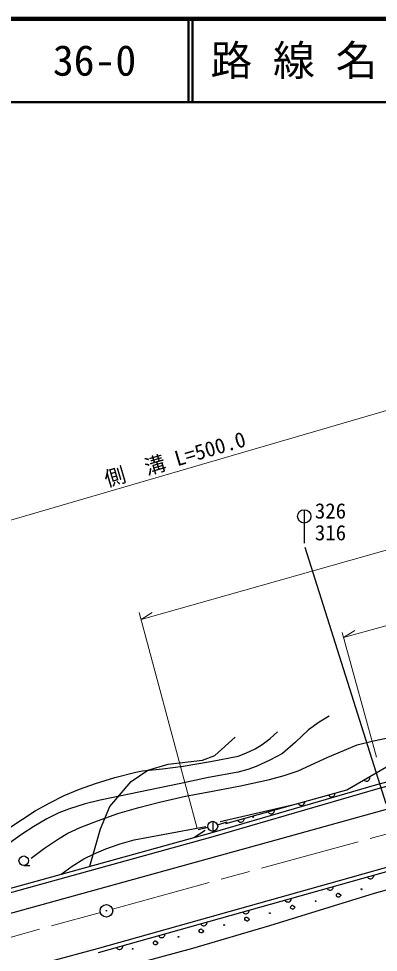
# Model space of a CAD drawing. Units: millimetres, scale not verified. Extents: x 40000 to 680000, y 20000 to 380000.
# Drawn here: x 157430 to 200466, y 268131 to 380000 of the extents above; entities that cross this region are included whole.
import ezdxf
from ezdxf.enums import TextEntityAlignment as Align

# ---------------------------------------------------------------- set-up
doc = ezdxf.new("R2010")
doc.units = ezdxf.units.MM
doc.header["$LTSCALE"] = 1000
doc.linetypes.add('CHAIN', pattern=[18.5, 12, -1.5, 3.5, -1.5])
for name, color, linetype, lineweight in [('M-BGD', 7, 'Continuous', 25), ('M-BMK', 2, 'CHAIN', 13), ('M-BMK-SRVR', 3, 'Continuous', 25), ('M-STR-HTXT', 7, 'Continuous', 13), ('M-STR-STRC', 7, 'Continuous', 25), ('M-TTL', 2, 'Continuous', 140), ('M-TTL-LINE', 7, 'Continuous', 50)]:
    doc.layers.add(name, color=color, linetype=linetype, lineweight=lineweight)
doc.layers.add('M-TTL-TXT', color=7, linetype='Continuous')
doc.styles.add('ＭＳ ゴシック', font='')
doc.styles.get('ＭＳ ゴシック').set_extended_font_data('MS Gothic')

msp = doc.modelspace()

# ---------------------------------------------------------------- linework, layer by layer
at = {"layer": 'M-BGD'}
for p, q in [((180921, 291726), (183335, 293927)), ((200295, 288223), (219565, 293477)), ((200431, 287742), (219698, 292995)), ((175312, 290661), (179430, 291158)), ((179430, 291158), (180921, 291726)), ((170910, 288602), (172898, 289951)), ((172898, 289951), (175312, 290661)), ((196705, 287598), (201462, 290366)), ((198738, 288781), (198814, 288714)), ((198814, 288714), (198896, 288669)), ((198896, 288669), (199005, 288640)), ((199005, 288640), (199098, 288639)), ((199098, 288639), (199198, 288659)), ((199198, 288659), (199308, 288724)), ((199308, 288724), (199375, 288800)), ((199375, 288800), (199420, 288881)), ((199420, 288881), (199449, 288991)), ((199450, 289084), (199429, 289183)), ((199449, 288991), (199450, 289084)), ((168354, 285620), (170910, 288602)), ((180564, 282475), (200295, 288223)), ((180700, 281994), (200431, 287742)), ((182222, 283551), (196705, 287598)), ((194510, 286984), (194566, 286900)), ((194566, 286900), (194634, 286836)), ((194634, 286836), (194733, 286781)), ((194733, 286781), (194823, 286756)), ((194823, 286756), (194924, 286751)), ((194924, 286751), (195047, 286785)), ((195047, 286785), (195131, 286842)), ((195131, 286842), (195195, 286910)), ((195195, 286910), (195250, 287008)), ((195250, 287008), (195275, 287098)), ((195275, 287098), (195280, 287199)), ((197086, 277113), (234053, 287423)), ((197221, 276631), (234185, 286941)), ((167218, 282922), (168354, 285620)), ((181536, 283820), (190870, 285967)), ((190889, 285972), (190945, 285888)), ((190945, 285888), (191013, 285824)), ((191013, 285824), (191112, 285769)), ((191112, 285769), (191202, 285744)), ((191202, 285744), (191303, 285739)), ((191303, 285739), (191426, 285774)), ((191426, 285774), (191510, 285830)), ((191510, 285830), (191574, 285898)), ((191574, 285898), (191629, 285997)), ((191629, 285997), (191654, 286086)), ((191654, 286086), (191659, 286188)), ((184412, 284063), (184417, 284164)), ((187268, 284961), (187324, 284877)), ((187324, 284877), (187392, 284813)), ((187392, 284813), (187491, 284757)), ((187491, 284757), (187581, 284732)), ((187581, 284732), (187682, 284727)), ((187682, 284727), (187805, 284762)), ((187805, 284762), (187889, 284818)), ((187889, 284818), (187953, 284886)), ((187953, 284886), (188009, 284985)), ((188009, 284985), (188033, 285075)), ((188033, 285075), (188038, 285176)), ((180062, 283090), (178894, 282815)), ((180646, 283827), (180646, 282627)), ((181218, 283408), (182363, 283769)), ((183647, 283949), (183703, 283865)), ((183703, 283865), (183771, 283801)), ((183771, 283801), (183870, 283745)), ((183870, 283745), (183960, 283721)), ((183960, 283721), (184061, 283716)), ((184061, 283716), (184184, 283750)), ((184184, 283750), (184268, 283807)), ((184268, 283807), (184332, 283874)), ((184332, 283874), (184388, 283973)), ((184388, 283973), (184412, 284063)), ((165579, 278340), (180564, 282475)), ((165711, 277858), (180700, 281994)), ((165961, 278445), (167218, 282922)), ((178407, 281880), (179737, 282773)), ((143738, 272338), (165579, 278340)), ((143872, 271856), (165711, 277858)), ((158032, 278536), (158782, 278536)), ((166862, 268583), (197086, 277113)), ((166994, 268101), (197221, 276631)), ((199146, 277168), (199203, 277084)), ((199203, 277084), (199270, 277020)), ((199270, 277020), (199369, 276965)), ((199369, 276965), (199459, 276940)), ((199459, 276940), (199560, 276935)), ((199560, 276935), (199683, 276969)), ((199683, 276969), (199767, 277026)), ((199767, 277026), (199831, 277094)), ((199831, 277094), (199887, 277192)), ((199887, 277192), (199912, 277282)), ((199912, 277282), (199917, 277383)), ((194317, 275812), (194374, 275728)), ((194374, 275728), (194442, 275664)), ((194442, 275664), (194541, 275609)), ((194541, 275609), (194631, 275584)), ((194631, 275584), (194732, 275580)), ((194732, 275580), (194855, 275614)), ((194855, 275614), (194939, 275671)), ((194939, 275671), (195003, 275739)), ((195003, 275739), (195058, 275838)), ((195058, 275838), (195082, 275928)), ((195082, 275928), (195087, 276029)), ((195534, 275145), (195602, 275204)), ((195602, 275204), (195684, 275205)), ((195684, 275205), (195794, 275099)), ((189279, 274390), (189336, 274306)), ((189336, 274306), (189404, 274242)), ((189404, 274242), (189503, 274187)), ((189503, 274187), (189593, 274163)), ((189593, 274163), (189694, 274158)), ((189694, 274158), (189817, 274193)), ((189817, 274193), (189901, 274250)), ((189901, 274250), (189965, 274317)), ((189965, 274317), (190020, 274416)), ((190020, 274416), (190045, 274506)), ((190045, 274506), (190049, 274607)), ((195452, 274907), (195458, 275043)), ((195511, 274798), (195452, 274907)), ((195458, 275043), (195534, 275145)), ((195586, 274787), (195511, 274798)), ((195672, 274737), (195586, 274787)), ((195766, 274730), (195672, 274737)), ((195877, 274821), (195766, 274730)), ((195794, 275099), (195882, 275081)), ((195965, 274958), (195877, 274821)), ((195882, 275081), (195931, 275052)), ((195931, 275052), (195965, 274958)), ((184242, 272968), (184298, 272884)), ((184927, 272896), (184982, 272994)), ((184982, 272994), (185007, 273084)), ((185007, 273084), (185012, 273185)), ((189978, 273480), (189984, 273616)), ((190037, 273372), (189978, 273480)), ((189984, 273616), (190060, 273719)), ((190112, 273360), (190037, 273372)), ((190060, 273719), (190128, 273778)), ((190198, 273310), (190112, 273360)), ((190128, 273778), (190210, 273779)), ((190292, 273304), (190198, 273310)), ((190210, 273779), (190320, 273673)), ((190403, 273395), (190292, 273304)), ((190320, 273673), (190408, 273654)), ((190491, 273531), (190403, 273395)), ((190408, 273654), (190456, 273626)), ((190456, 273626), (190491, 273531)), ((184298, 272884), (184366, 272821)), ((184366, 272821), (184465, 272765)), ((184465, 272765), (184555, 272741)), ((184504, 272054), (184510, 272190)), ((184563, 271945), (184504, 272054)), ((184510, 272190), (184586, 272292)), ((184555, 272741), (184656, 272736)), ((184638, 271934), (184563, 271945)), ((184586, 272292), (184653, 272351)), ((184724, 271884), (184638, 271934)), ((184653, 272351), (184736, 272352)), ((184656, 272736), (184779, 272771)), ((184818, 271878), (184724, 271884)), ((184736, 272352), (184846, 272247)), ((184779, 272771), (184863, 272828)), ((184929, 271968), (184818, 271878)), ((184846, 272247), (184934, 272228)), ((184863, 272828), (184927, 272896)), ((185017, 272105), (184929, 271968)), ((184934, 272228), (184982, 272199)), ((184982, 272199), (185017, 272105)), ((179030, 270628), (179035, 270763)), ((179035, 270763), (179112, 270866)), ((179112, 270866), (179179, 270925)), ((179179, 270925), (179262, 270926)), ((179204, 271546), (179261, 271463)), ((179261, 271463), (179329, 271399)), ((179262, 270926), (179372, 270820)), ((179329, 271399), (179427, 271343)), ((179372, 270820), (179460, 270802)), ((179427, 271343), (179517, 271319)), ((179460, 270802), (179508, 270773)), ((179508, 270773), (179543, 270679)), ((179517, 271319), (179618, 271314)), ((179618, 271314), (179742, 271349)), ((179742, 271349), (179825, 271406)), ((179825, 271406), (179889, 271474)), ((179889, 271474), (179945, 271573)), ((179945, 271573), (179969, 271663)), ((179969, 271663), (179974, 271764)), ((174166, 270125), (174223, 270041)), ((174223, 270041), (174291, 269977)), ((174291, 269977), (174389, 269922)), ((174389, 269922), (174479, 269897)), ((174479, 269897), (174581, 269892)), ((174581, 269892), (174704, 269927)), ((174704, 269927), (174787, 269984)), ((174787, 269984), (174851, 270052)), ((174851, 270052), (174907, 270151)), ((174907, 270151), (174931, 270241)), ((174931, 270241), (174936, 270342)), ((179089, 270519), (179030, 270628)), ((179164, 270508), (179089, 270519)), ((179249, 270458), (179164, 270508)), ((179344, 270451), (179249, 270458)), ((179455, 270542), (179344, 270451)), ((179543, 270679), (179455, 270542)), ((137614, 260774), (166862, 268583)), ((169128, 268703), (169185, 268619)), ((169185, 268619), (169253, 268555)), ((169253, 268555), (169352, 268500)), ((169352, 268500), (169442, 268475)), ((169543, 268471), (169666, 268505)), ((169666, 268505), (169750, 268562)), ((169750, 268562), (169814, 268630)), ((169814, 268630), (169869, 268729)), ((169869, 268729), (169893, 268819)), ((169893, 268819), (169898, 268920)), ((173555, 269201), (173561, 269337)), ((173615, 269093), (173555, 269201)), ((173561, 269337), (173638, 269440)), ((173690, 269081), (173615, 269093)), ((173638, 269440), (173705, 269499)), ((173775, 269031), (173690, 269081)), ((173705, 269499), (173788, 269499)), ((173870, 269025), (173775, 269031)), ((173788, 269499), (173898, 269394)), ((173981, 269116), (173870, 269025)), ((173898, 269394), (173985, 269375)), ((174069, 269252), (173981, 269116)), ((173985, 269375), (174034, 269347)), ((174034, 269347), (174069, 269252)), ((169442, 268475), (169543, 268471))]:
    msp.add_line(p, q, dxfattribs=at)
for points in [[(194603, 296439), (193401, 295708), (192096, 294784), (190569, 293316), (188993, 291954), (187503, 291157), (185862, 290403), (184833, 290021), (183677, 289711), (180148, 289078), (176623, 288339), (167190, 286371), (165401, 285927), (163492, 285331), (162226, 284826), (160785, 284125), (159225, 283218), (157769, 282249), (154869, 280186), (151839, 278161), (149673, 276784)], [(158931, 279396), (160526, 280615), (162176, 281741), (163323, 282392), (164770, 283076), (166844, 283896), (169304, 284748), (171793, 285496), (174276, 286135), (177399, 286832), (180638, 287447), (183980, 288072), (187448, 288831), (189188, 289304), (190891, 289886), (194416, 291510), (197944, 292984), (199882, 293488), (201994, 293924), (203380, 294124), (204886, 294230), (210938, 294125)], [(172246, 289894), (174638, 290109), (177112, 290440), (180396, 290980), (183680, 291645), (184624, 291985), (185712, 292507), (186566, 293033), (187511, 293762), (188406, 294553)], [(146176, 277469), (148233, 278273), (150420, 279252), (151705, 279951), (153226, 280904), (156351, 283084), (159410, 285082), (161154, 286061), (162875, 286907), (164719, 287685), (166604, 288362), (168933, 289060), (171453, 289702), (172246, 289894)], [(162523, 277500), (163822, 278441), (165229, 279327), (166481, 279951), (167878, 280527), (169578, 281124), (171247, 281594), (179823, 283227)], [(168695, 266033), (178251, 268610), (187504, 271356), (196779, 274236), (200031, 275231), (203306, 276125)]]:
    msp.add_lwpolyline(points, dxfattribs=at)
for centre, radius in [((185505, 284350), 50), ((180646, 283227), 600), ((158032, 279106), 570), ((198440, 275685), 50), ((192966, 274259), 50), ((187492, 272833), 50), ((182018, 271406), 50), ((176544, 269980), 50), ((171070, 268554), 50)]:
    msp.add_circle(centre, radius, dxfattribs=at)
at = {"layer": 'M-BMK'}
for p, q in [((168652, 273307), (264110, 299489)), ((72207, 246611), (167206, 272909))]:
    msp.add_line(p, q, dxfattribs=at)
at = {"layer": 'M-BMK-SRVR'}
for radius in [750, 30]:
    msp.add_circle((167929, 273109), radius, dxfattribs=at)
at = {"layer": 'M-STR-HTXT'}
for p, q in [((59677, 291703), (230966, 341643)), ((172072, 308025), (273571, 336766)), ((196313, 305867), (268602, 325917)), ((171848, 308865), (178770, 282950)), ((172072, 308025), (173401, 308838)), ((196313, 305867), (197646, 306672)), ((196148, 306466), (200238, 291528))]:
    msp.add_line(p, q, dxfattribs=at)
at = {"layer": 'M-STR-STRC'}
for p, q in [((191605, 321169), (191605, 317169)), ((201388, 285923), (191704, 316649)), ((188237, 281607), (255267, 300348)), ((139528, 268161), (188237, 281607))]:
    msp.add_line(p, q, dxfattribs=at)
msp.add_circle((191605, 320369), 800, dxfattribs=at)
at = {"layer": 'M-TTL'}
msp.add_line((680000, 380000), (40000, 380000), dxfattribs=at)
at = {"layer": 'M-TTL-LINE'}
for p, q in [((177750, 380000), (177750, 370000)), ((178250, 380000), (178250, 370000)), ((40000, 370000), (680000, 370000))]:
    msp.add_line(p, q, dxfattribs=at)

# ---------------------------------------------------------------- texts
at = {"layer": 'M-STR-HTXT', "style": 'ＭＳ ゴシック'}
msp.add_text('側\u3000溝 L=500.0', height=1833, rotation=16.4, dxfattribs=at).set_placement((176132, 327231), align=Align.MIDDLE_CENTER)
at = {"layer": 'M-STR-STRC', "style": 'ＭＳ ゴシック'}
for s, p in [('326', (194743, 321024)), ('316', (194743, 318414))]:
    msp.add_text(s, height=1833, dxfattribs=at).set_placement(p, align=Align.MIDDLE_CENTER)
at = {"layer": 'M-TTL-TXT', "style": 'ＭＳ ゴシック'}
for s, p in [('路 線 名', (180380, 375000)), ('36-0', (161521, 375000))]:
    msp.add_text(s, height=3666, dxfattribs=at).set_placement(p, align=Align.MIDDLE_LEFT)

doc.saveas('drawing.dxf')
